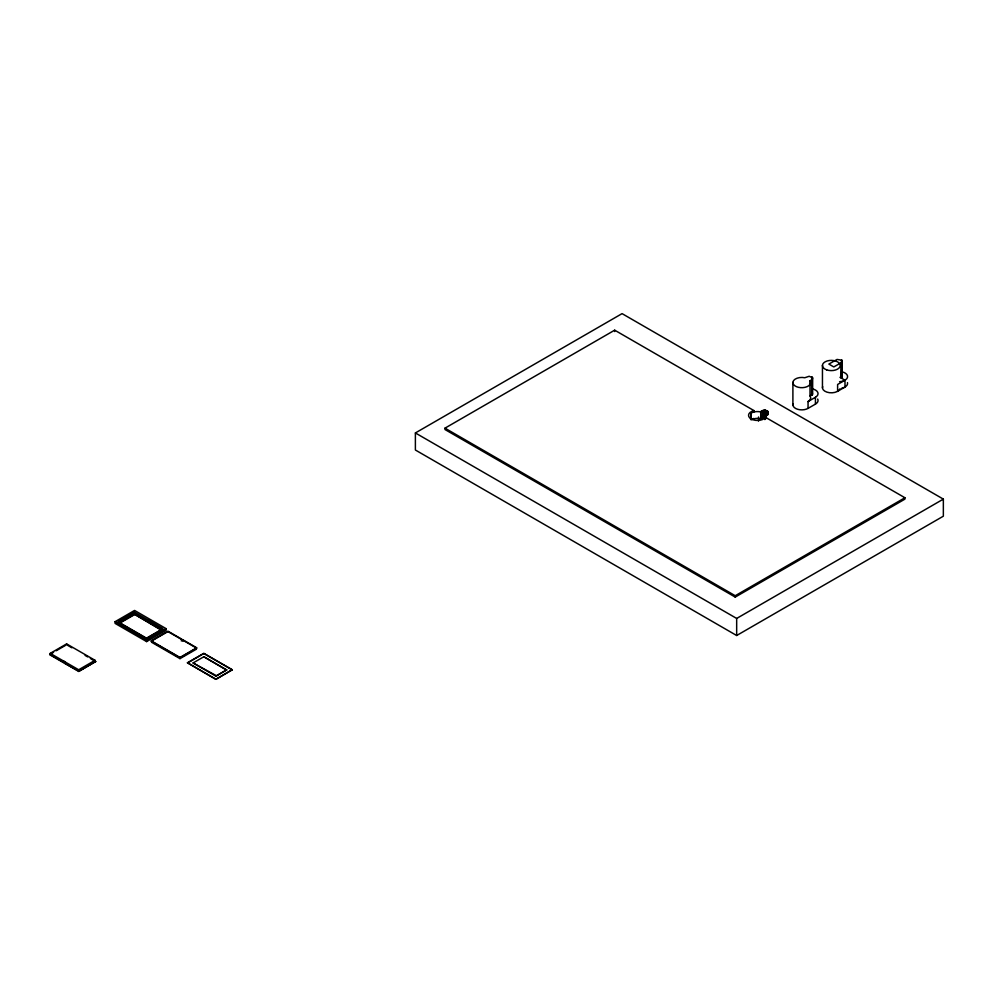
<?xml version="1.0" encoding="UTF-8"?>
<svg xmlns="http://www.w3.org/2000/svg" width="993" height="993" viewBox="0 0 993 993"><rect width="100%" height="100%" fill="white"/><g stroke="black" fill="none" stroke-linecap="round" stroke-linejoin="round"><path stroke-width="1.49" d="M148.838 622.102L147.883 621.395L148.938 622.09M149.583 620.389C151.333 619.669 148.714 623.021 149.707 619.843M149.558 620.513L147.957 621.481M181.334 640.994L181.856 639.219L167.941 631.176L150.973 641.031L179.994 657.788L196.962 647.933L183.035 639.889M119.197 622.152L134.415 613.351L147.845 621.457M215.891 676.134L226.665 669.915L215.891 676.134L193.076 662.964L203.838 656.745L226.665 669.915M792.997 403.952A8.887 5.126 0 0 0 797.739 409.315A8.887 5.126 0 0 0 808.054 408.371L808.054 401.544A8.875 5.126 0 0 0 810.127 396.17L812.559 394.171L811.753 392.272M841.257 362.644L833.81 366.938L828.845 364.071L837.062 359.441L841.704 360.161L841.208 378.01L842.225 376.732L841.58 375.404M812.559 394.171L812.572 377.812L809.196 376.273L804.777 377.737A8.887 5.126 0 0 0 792.948 381.97A8.887 5.126 0 0 0 802.791 387.655A8.887 5.126 0 0 0 810.127 380.828L812.324 379.177L812.572 377.812M842.114 377.104L842.126 360.757M65.128 661.884L63.9 661.177M841.667 377.688L841.704 360.161M182.948 640.038L182.786 641.341M63.701 662.616L63.837 661.201L50.246 653.357L50.246 654.548L63.813 662.405M147.994 621.457L148.069 620.042L134.415 612.16L117.919 621.68L146.48 638.164L162.976 628.643L149.397 620.712M149.322 620.762L149.235 622.177L150.204 621.084M65.029 663.15L65.079 661.921L78.67 669.766L95.055 660.308L95.055 661.512L78.67 670.97L64.744 663.398L65.029 662.567L63.577 662.728L49.65 654.685L53.572 652.289M150.067 621.705L150.067 621.022M765.789 418.438A8.887 5.126 0 0 0 765.789 414.962C772.467 412.107 763.22 408.123 760.439 411.872A8.887 5.126 0 0 0 751.155 413.063L750.596 419.406M148.069 620.724L149.459 620.141M415.384 432.948L622.065 313.627L943.35 499.119L943.35 516.186L736.669 635.508L415.384 450.015L415.384 432.948L736.669 618.44L943.35 499.119M50.246 653.357L66.618 643.898L95.055 660.308M56.179 650.775L65.315 645.5M753.985 410.606L753.91 410.618A8.887 5.126 0 0 0 751.155 418.959A8.887 5.126 0 0 0 765.591 417.37L904.921 497.754L904.921 499.119L735.23 597.091L444.976 429.522L444.976 428.157L614.679 330.173L753.985 410.606L753.91 411.983M115.076 621.692L134.564 610.434L166.104 628.643L166.104 630.356L146.616 641.602L115.076 623.393L115.076 621.692L146.616 639.889L166.104 628.643M134.415 614.195L119.371 622.884L146.48 638.524L161.524 629.835L134.415 614.195L161.524 630.356M119.371 623.393L134.415 614.704M148.069 620.042L149.186 619.831M148.156 620.675L149.285 619.793M78.67 671.442L95.651 661.512L78.67 671.442L64.744 663.262M148.987 637.593L146.48 639.045L143.898 637.543M151.557 641.031L167.941 631.585L196.378 647.995L196.378 649.186L179.994 658.644L151.557 642.235L151.557 641.031L179.994 657.453L196.378 647.995M187.466 662.79L203.838 653.332L232.275 669.754L215.891 679.373L187.466 662.79L215.891 679.2L232.275 669.754M187.466 662.964L203.838 653.506L232.275 669.915M753.613 418.463L751.155 419.878L751.155 413.063M751.986 419.456A8.887 5.126 0 0 1 760.439 418.686L766.149 417.37M808.054 401.544L815.439 397.274A8.887 5.126 0 0 0 811.641 388.722M844.993 380.207L837.608 384.477L837.608 391.316L844.993 387.047L844.993 380.207L839.979 377.303M808.054 408.371L815.439 404.114A8.887 5.126 0 0 0 817.686 399.049M444.976 428.157L735.23 595.726L904.921 497.754M811.641 395.077L811.691 379.698M148.801 620.973L148.801 620.29M149.198 622.189L162.976 629.835M193.076 662.964L216.04 675.538M148.888 619.905L149 620.6M226.069 669.754L203.838 656.745M123.244 625.627L125.826 627.117M128.407 628.606L134.862 632.33M138.735 634.564L141.316 636.054M67.934 645.512L71.893 647.796M85.088 655.417L87.732 656.944M90.363 658.458L95.651 661.648M812.361 377.452L812.324 394.531M841.915 360.385L841.965 377.352M841.58 360.062L841.543 377.787M841.406 362.544L841.406 377.886M822.452 365.337L822.452 387.841M815.439 397.274L815.439 404.114M812.224 394.643L812.15 377.228L811.976 394.854M811.889 377.017L811.84 394.953M810.015 380.667L810.015 396.021M792.898 382.404L792.898 404.908M767.924 411.474L768.023 414.304M767.688 411.251L767.812 414.081M767.552 411.152L767.552 415.235M767.254 410.965L767.415 415.148M767.092 410.879L767.092 414.962M766.919 410.804L766.919 414.888M766.745 410.73L766.745 414.813M766.546 410.668L766.546 414.751M766.36 410.606L766.36 414.689M766.149 410.556L766.149 414.64M765.951 410.506L765.951 417.321M765.74 410.469L765.69 418.885M765.516 410.444L765.516 417.259M765.305 410.419L765.305 417.234M765.082 410.407L765.082 417.221M764.858 410.394L764.858 417.209M764.647 410.407L764.647 417.221M764.424 410.419L764.424 417.234M764.2 410.432L764.2 417.246M763.989 410.457L763.989 417.271M763.778 410.494L763.778 417.308M763.567 410.531L763.567 417.345M763.369 410.581L763.369 417.395M763.17 410.643L763.17 417.457M762.972 410.705L762.972 417.519M762.785 410.779L762.785 417.594M762.612 410.854L762.612 417.668M762.45 410.941L762.289 417.842M760.712 411.934L760.712 418.748M758.54 416.986L758.54 421.082M736.669 618.44L736.669 635.508M735.23 595.726L735.23 597.091M614.679 330.173L614.679 331.538M179.994 657.453L179.994 658.644M149.509 619.781L149.583 621.097M149.434 619.769L149.31 620.464M146.616 639.889L146.616 641.602M146.48 638.164L146.48 639.368M134.415 612.16L134.415 613.351M78.67 669.766L78.67 670.97M66.618 643.898L66.618 645.09M765.082 419.307A8.887 5.126 0 0 1 764.784 419.58M839.991 388.809A8.887 5.126 0 0 1 829.391 392.694A8.887 5.126 0 0 1 822.663 386.562M847.488 382.615A8.887 5.126 0 0 1 841.729 388.238M841.729 371.754A8.887 5.126 0 0 1 847.525 377.228A8.887 5.126 0 0 1 839.557 381.684M826.648 369.855A8.887 5.126 0 0 0 840.202 365.66A8.887 5.126 0 0 0 827.132 360.98A8.887 5.126 0 0 0 826.648 369.855"/></g></svg>
